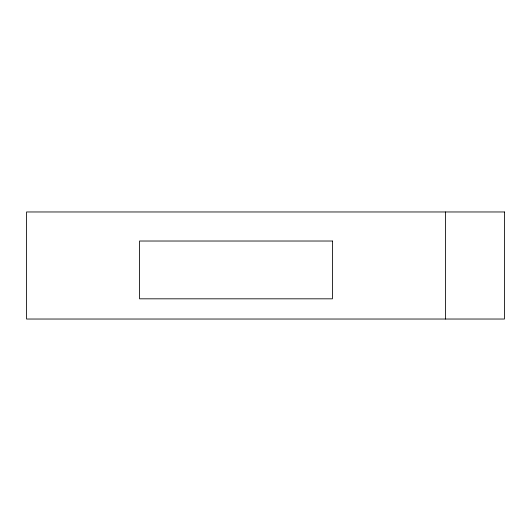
<?xml version="1.0" encoding="UTF-8"?>
<svg xmlns="http://www.w3.org/2000/svg" width="531" height="531" viewBox="0 0 531 531"><rect width="100%" height="100%" fill="white"/><g stroke="black" fill="none" stroke-linecap="round" stroke-linejoin="round"><path stroke-width="0.8" d="M445.409 211.969L445.409 319.031M504.45 211.969L26.55 211.969L26.55 319.031L504.45 319.031L504.45 211.969M332.413 241.021L139.54 241.021L139.54 298.82L332.413 298.82L332.413 241.021"/></g></svg>
